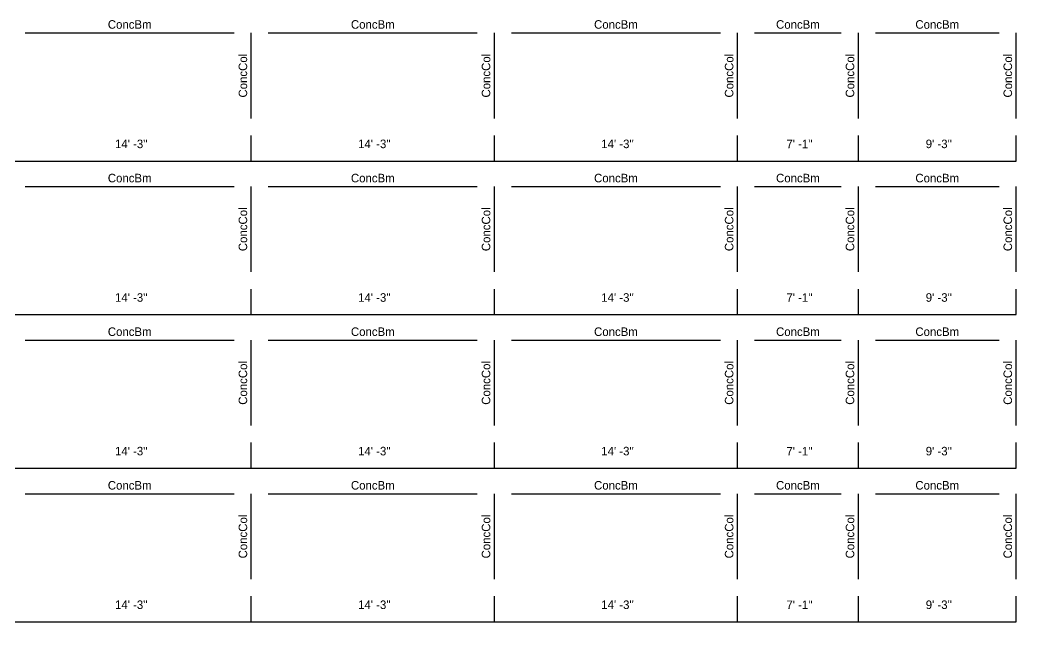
# Model space of a CAD drawing. Extents: x -38 to 2998, y -195 to 11529.
# Drawn here: x 2292 to 2998, y 1626 to 2061 of the extents above; entities that cross this region are included whole.
import ezdxf
from ezdxf.enums import TextEntityAlignment as Align

# ---------------------------------------------------------------- set-up
doc = ezdxf.new("R2010")
doc.units = 0
doc.header["$MEASUREMENT"] = 0
doc.layers.get('0').update_dxf_attribs({"linetype": 'CONTINUOUS'})
for name, color, linetype in [('CENTERLINES', 7, 'CONTINUOUS'), ('DIMENSIONS', 4, 'CONTINUOUS'), ('TEXT', 5, 'CONTINUOUS')]:
    doc.layers.add(name, color=color, linetype=linetype)
doc.dimstyles.get("Standard").update_dxf_attribs({"dimtxt": 0.18, "dimasz": 0.18, "dimexe": 0.18, "dimexo": 0.0625, "dimgap": 0.09, "dimtad": 0, "dimtih": 1, "dimtoh": 1, "dimdec": 4, "dimzin": 0, "dimtxsty": 'STANDARD', "dimcen": 0.09, "dimazin": 3, "dimtfac": 1, "dimtdec": 4, "dimtofl": 0, "dimtmove": 0, "dimatfit": 3, "dimtolj": 1, "dimtzin": 0})

# ---------------------------------------------------------------- blocks, each defined once
blk = doc.blocks.new('*D9637')
at = {"color": 1, "linetype": 'BYBLOCK'}
for points in [[(2288.73, 1642.77), (2287.67, 1641.71), (2280.25, 1634.29), (2279.19, 1633.23)], [(2459.73, 1642.77), (2458.67, 1641.71), (2451.25, 1634.29), (2450.19, 1633.23)]]:
    blk.add_solid(points, dxfattribs=at)
at = {"layer": 'DIMENSIONS', "color": 9, "linetype": 'BYBLOCK'}
for p, q in [((2283.96, 1638), (2283.96, 1656)), ((2454.96, 1638), (2454.96, 1656))]:
    blk.add_line(p, q, dxfattribs=at)
at = {"layer": 'DIMENSIONS', "color": 0, "linetype": 'BYBLOCK'}
blk.add_line((2283.96, 1638), (2454.96, 1638), dxfattribs=at)
at = {"layer": 'DIMENSIONS', "color": 0, "linetype": 'BYBLOCK', "insert": (2369.46, 1650), "char_height": 6, "attachment_point": 5}
blk.add_mtext("\\A1; 14' -3''", dxfattribs=at)
blk = doc.blocks.new('*D9638')
at = {"color": 1, "linetype": 'BYBLOCK'}
for points in [[(2459.73, 1642.77), (2458.67, 1641.71), (2451.25, 1634.29), (2450.19, 1633.23)], [(2630.73, 1642.77), (2629.67, 1641.71), (2622.25, 1634.29), (2621.19, 1633.23)]]:
    blk.add_solid(points, dxfattribs=at)
at = {"layer": 'DIMENSIONS', "color": 9, "linetype": 'BYBLOCK'}
for p, q in [((2454.96, 1638), (2454.96, 1656)), ((2625.96, 1638), (2625.96, 1656))]:
    blk.add_line(p, q, dxfattribs=at)
at = {"layer": 'DIMENSIONS', "color": 0, "linetype": 'BYBLOCK'}
blk.add_line((2454.96, 1638), (2625.96, 1638), dxfattribs=at)
at = {"layer": 'DIMENSIONS', "color": 0, "linetype": 'BYBLOCK', "insert": (2540.46, 1650), "char_height": 6, "attachment_point": 5}
blk.add_mtext("\\A1; 14' -3''", dxfattribs=at)
blk = doc.blocks.new('*D9639')
at = {"color": 1, "linetype": 'BYBLOCK'}
for points in [[(2630.73, 1642.77), (2629.67, 1641.71), (2622.25, 1634.29), (2621.19, 1633.23)], [(2801.73, 1642.77), (2800.67, 1641.71), (2793.25, 1634.29), (2792.19, 1633.23)]]:
    blk.add_solid(points, dxfattribs=at)
at = {"layer": 'DIMENSIONS', "color": 9, "linetype": 'BYBLOCK'}
for p, q in [((2625.96, 1638), (2625.96, 1656)), ((2796.96, 1638), (2796.96, 1656))]:
    blk.add_line(p, q, dxfattribs=at)
at = {"layer": 'DIMENSIONS', "color": 0, "linetype": 'BYBLOCK'}
blk.add_line((2625.96, 1638), (2796.96, 1638), dxfattribs=at)
at = {"layer": 'DIMENSIONS', "color": 0, "linetype": 'BYBLOCK', "insert": (2711.46, 1650), "char_height": 6, "attachment_point": 5}
blk.add_mtext("\\A1; 14' -3''", dxfattribs=at)
blk = doc.blocks.new('*D9640')
at = {"color": 1, "linetype": 'BYBLOCK'}
for points in [[(2801.73, 1642.77), (2800.67, 1641.71), (2793.25, 1634.29), (2792.19, 1633.23)], [(2886.73, 1642.77), (2885.67, 1641.71), (2878.24, 1634.29), (2877.18, 1633.23)]]:
    blk.add_solid(points, dxfattribs=at)
at = {"layer": 'DIMENSIONS', "color": 9, "linetype": 'BYBLOCK'}
for p, q in [((2796.96, 1638), (2796.96, 1656)), ((2881.96, 1638), (2881.96, 1656))]:
    blk.add_line(p, q, dxfattribs=at)
at = {"layer": 'DIMENSIONS', "color": 0, "linetype": 'BYBLOCK'}
blk.add_line((2796.96, 1638), (2881.96, 1638), dxfattribs=at)
at = {"layer": 'DIMENSIONS', "color": 0, "linetype": 'BYBLOCK', "insert": (2839.46, 1650), "char_height": 6, "attachment_point": 5}
blk.add_mtext("\\A1; 7' -1''", dxfattribs=at)
blk = doc.blocks.new('*D9641')
at = {"color": 1, "linetype": 'BYBLOCK'}
for points in [[(2886.73, 1642.77), (2885.67, 1641.71), (2878.24, 1634.29), (2877.18, 1633.23)], [(2997.73, 1642.77), (2996.67, 1641.71), (2989.24, 1634.29), (2988.18, 1633.23)]]:
    blk.add_solid(points, dxfattribs=at)
at = {"layer": 'DIMENSIONS', "color": 9, "linetype": 'BYBLOCK'}
for p, q in [((2881.96, 1638), (2881.96, 1656)), ((2992.96, 1638), (2992.96, 1656))]:
    blk.add_line(p, q, dxfattribs=at)
at = {"layer": 'DIMENSIONS', "color": 0, "linetype": 'BYBLOCK'}
blk.add_line((2881.96, 1638), (2992.96, 1638), dxfattribs=at)
at = {"layer": 'DIMENSIONS', "color": 0, "linetype": 'BYBLOCK', "insert": (2937.46, 1650), "char_height": 6, "attachment_point": 5}
blk.add_mtext("\\A1; 9' -3''", dxfattribs=at)
blk = doc.blocks.new('*D9658')
at = {"color": 1, "linetype": 'BYBLOCK'}
for points in [[(2288.73, 1750.77), (2287.67, 1749.71), (2280.25, 1742.29), (2279.19, 1741.23)], [(2459.73, 1750.77), (2458.67, 1749.71), (2451.25, 1742.29), (2450.19, 1741.23)]]:
    blk.add_solid(points, dxfattribs=at)
at = {"layer": 'DIMENSIONS', "color": 9, "linetype": 'BYBLOCK'}
for p, q in [((2283.96, 1746), (2283.96, 1764)), ((2454.96, 1746), (2454.96, 1764))]:
    blk.add_line(p, q, dxfattribs=at)
at = {"layer": 'DIMENSIONS', "color": 0, "linetype": 'BYBLOCK'}
blk.add_line((2283.96, 1746), (2454.96, 1746), dxfattribs=at)
at = {"layer": 'DIMENSIONS', "color": 0, "linetype": 'BYBLOCK', "insert": (2369.46, 1758), "char_height": 6, "attachment_point": 5}
blk.add_mtext("\\A1; 14' -3''", dxfattribs=at)
blk = doc.blocks.new('*D9659')
at = {"color": 1, "linetype": 'BYBLOCK'}
for points in [[(2459.73, 1750.77), (2458.67, 1749.71), (2451.25, 1742.29), (2450.19, 1741.23)], [(2630.73, 1750.77), (2629.67, 1749.71), (2622.25, 1742.29), (2621.19, 1741.23)]]:
    blk.add_solid(points, dxfattribs=at)
at = {"layer": 'DIMENSIONS', "color": 9, "linetype": 'BYBLOCK'}
for p, q in [((2454.96, 1746), (2454.96, 1764)), ((2625.96, 1746), (2625.96, 1764))]:
    blk.add_line(p, q, dxfattribs=at)
at = {"layer": 'DIMENSIONS', "color": 0, "linetype": 'BYBLOCK'}
blk.add_line((2454.96, 1746), (2625.96, 1746), dxfattribs=at)
at = {"layer": 'DIMENSIONS', "color": 0, "linetype": 'BYBLOCK', "insert": (2540.46, 1758), "char_height": 6, "attachment_point": 5}
blk.add_mtext("\\A1; 14' -3''", dxfattribs=at)
blk = doc.blocks.new('*D9660')
at = {"color": 1, "linetype": 'BYBLOCK'}
for points in [[(2630.73, 1750.77), (2629.67, 1749.71), (2622.25, 1742.29), (2621.19, 1741.23)], [(2801.73, 1750.77), (2800.67, 1749.71), (2793.25, 1742.29), (2792.19, 1741.23)]]:
    blk.add_solid(points, dxfattribs=at)
at = {"layer": 'DIMENSIONS', "color": 9, "linetype": 'BYBLOCK'}
for p, q in [((2625.96, 1746), (2625.96, 1764)), ((2796.96, 1746), (2796.96, 1764))]:
    blk.add_line(p, q, dxfattribs=at)
at = {"layer": 'DIMENSIONS', "color": 0, "linetype": 'BYBLOCK'}
blk.add_line((2625.96, 1746), (2796.96, 1746), dxfattribs=at)
at = {"layer": 'DIMENSIONS', "color": 0, "linetype": 'BYBLOCK', "insert": (2711.46, 1758), "char_height": 6, "attachment_point": 5}
blk.add_mtext("\\A1; 14' -3''", dxfattribs=at)
blk = doc.blocks.new('*D9661')
at = {"color": 1, "linetype": 'BYBLOCK'}
for points in [[(2801.73, 1750.77), (2800.67, 1749.71), (2793.25, 1742.29), (2792.19, 1741.23)], [(2886.73, 1750.77), (2885.67, 1749.71), (2878.24, 1742.29), (2877.18, 1741.23)]]:
    blk.add_solid(points, dxfattribs=at)
at = {"layer": 'DIMENSIONS', "color": 9, "linetype": 'BYBLOCK'}
for p, q in [((2796.96, 1746), (2796.96, 1764)), ((2881.96, 1746), (2881.96, 1764))]:
    blk.add_line(p, q, dxfattribs=at)
at = {"layer": 'DIMENSIONS', "color": 0, "linetype": 'BYBLOCK'}
blk.add_line((2796.96, 1746), (2881.96, 1746), dxfattribs=at)
at = {"layer": 'DIMENSIONS', "color": 0, "linetype": 'BYBLOCK', "insert": (2839.46, 1758), "char_height": 6, "attachment_point": 5}
blk.add_mtext("\\A1; 7' -1''", dxfattribs=at)
blk = doc.blocks.new('*D9662')
at = {"color": 1, "linetype": 'BYBLOCK'}
for points in [[(2886.73, 1750.77), (2885.67, 1749.71), (2878.24, 1742.29), (2877.18, 1741.23)], [(2997.73, 1750.77), (2996.67, 1749.71), (2989.24, 1742.29), (2988.18, 1741.23)]]:
    blk.add_solid(points, dxfattribs=at)
at = {"layer": 'DIMENSIONS', "color": 9, "linetype": 'BYBLOCK'}
for p, q in [((2881.96, 1746), (2881.96, 1764)), ((2992.96, 1746), (2992.96, 1764))]:
    blk.add_line(p, q, dxfattribs=at)
at = {"layer": 'DIMENSIONS', "color": 0, "linetype": 'BYBLOCK'}
blk.add_line((2881.96, 1746), (2992.96, 1746), dxfattribs=at)
at = {"layer": 'DIMENSIONS', "color": 0, "linetype": 'BYBLOCK', "insert": (2937.46, 1758), "char_height": 6, "attachment_point": 5}
blk.add_mtext("\\A1; 9' -3''", dxfattribs=at)
blk = doc.blocks.new('*D9679')
at = {"color": 1, "linetype": 'BYBLOCK'}
for points in [[(2288.73, 1858.77), (2287.67, 1857.71), (2280.25, 1850.29), (2279.19, 1849.23)], [(2459.73, 1858.77), (2458.67, 1857.71), (2451.25, 1850.29), (2450.19, 1849.23)]]:
    blk.add_solid(points, dxfattribs=at)
at = {"layer": 'DIMENSIONS', "color": 9, "linetype": 'BYBLOCK'}
for p, q in [((2283.96, 1854), (2283.96, 1872)), ((2454.96, 1854), (2454.96, 1872))]:
    blk.add_line(p, q, dxfattribs=at)
at = {"layer": 'DIMENSIONS', "color": 0, "linetype": 'BYBLOCK'}
blk.add_line((2283.96, 1854), (2454.96, 1854), dxfattribs=at)
at = {"layer": 'DIMENSIONS', "color": 0, "linetype": 'BYBLOCK', "insert": (2369.46, 1866), "char_height": 6, "attachment_point": 5}
blk.add_mtext("\\A1; 14' -3''", dxfattribs=at)
blk = doc.blocks.new('*D9680')
at = {"color": 1, "linetype": 'BYBLOCK'}
for points in [[(2459.73, 1858.77), (2458.67, 1857.71), (2451.25, 1850.29), (2450.19, 1849.23)], [(2630.73, 1858.77), (2629.67, 1857.71), (2622.25, 1850.29), (2621.19, 1849.23)]]:
    blk.add_solid(points, dxfattribs=at)
at = {"layer": 'DIMENSIONS', "color": 9, "linetype": 'BYBLOCK'}
for p, q in [((2454.96, 1854), (2454.96, 1872)), ((2625.96, 1854), (2625.96, 1872))]:
    blk.add_line(p, q, dxfattribs=at)
at = {"layer": 'DIMENSIONS', "color": 0, "linetype": 'BYBLOCK'}
blk.add_line((2454.96, 1854), (2625.96, 1854), dxfattribs=at)
at = {"layer": 'DIMENSIONS', "color": 0, "linetype": 'BYBLOCK', "insert": (2540.46, 1866), "char_height": 6, "attachment_point": 5}
blk.add_mtext("\\A1; 14' -3''", dxfattribs=at)
blk = doc.blocks.new('*D9681')
at = {"color": 1, "linetype": 'BYBLOCK'}
for points in [[(2630.73, 1858.77), (2629.67, 1857.71), (2622.25, 1850.29), (2621.19, 1849.23)], [(2801.73, 1858.77), (2800.67, 1857.71), (2793.25, 1850.29), (2792.19, 1849.23)]]:
    blk.add_solid(points, dxfattribs=at)
at = {"layer": 'DIMENSIONS', "color": 9, "linetype": 'BYBLOCK'}
for p, q in [((2625.96, 1854), (2625.96, 1872)), ((2796.96, 1854), (2796.96, 1872))]:
    blk.add_line(p, q, dxfattribs=at)
at = {"layer": 'DIMENSIONS', "color": 0, "linetype": 'BYBLOCK'}
blk.add_line((2625.96, 1854), (2796.96, 1854), dxfattribs=at)
at = {"layer": 'DIMENSIONS', "color": 0, "linetype": 'BYBLOCK', "insert": (2711.46, 1866), "char_height": 6, "attachment_point": 5}
blk.add_mtext("\\A1; 14' -3''", dxfattribs=at)
blk = doc.blocks.new('*D9682')
at = {"color": 1, "linetype": 'BYBLOCK'}
for points in [[(2801.73, 1858.77), (2800.67, 1857.71), (2793.25, 1850.29), (2792.19, 1849.23)], [(2886.73, 1858.77), (2885.67, 1857.71), (2878.24, 1850.29), (2877.18, 1849.23)]]:
    blk.add_solid(points, dxfattribs=at)
at = {"layer": 'DIMENSIONS', "color": 9, "linetype": 'BYBLOCK'}
for p, q in [((2796.96, 1854), (2796.96, 1872)), ((2881.96, 1854), (2881.96, 1872))]:
    blk.add_line(p, q, dxfattribs=at)
at = {"layer": 'DIMENSIONS', "color": 0, "linetype": 'BYBLOCK'}
blk.add_line((2796.96, 1854), (2881.96, 1854), dxfattribs=at)
at = {"layer": 'DIMENSIONS', "color": 0, "linetype": 'BYBLOCK', "insert": (2839.46, 1866), "char_height": 6, "attachment_point": 5}
blk.add_mtext("\\A1; 7' -1''", dxfattribs=at)
blk = doc.blocks.new('*D9683')
at = {"color": 1, "linetype": 'BYBLOCK'}
for points in [[(2886.73, 1858.77), (2885.67, 1857.71), (2878.24, 1850.29), (2877.18, 1849.23)], [(2997.73, 1858.77), (2996.67, 1857.71), (2989.24, 1850.29), (2988.18, 1849.23)]]:
    blk.add_solid(points, dxfattribs=at)
at = {"layer": 'DIMENSIONS', "color": 9, "linetype": 'BYBLOCK'}
for p, q in [((2881.96, 1854), (2881.96, 1872)), ((2992.96, 1854), (2992.96, 1872))]:
    blk.add_line(p, q, dxfattribs=at)
at = {"layer": 'DIMENSIONS', "color": 0, "linetype": 'BYBLOCK'}
blk.add_line((2881.96, 1854), (2992.96, 1854), dxfattribs=at)
at = {"layer": 'DIMENSIONS', "color": 0, "linetype": 'BYBLOCK', "insert": (2937.46, 1866), "char_height": 6, "attachment_point": 5}
blk.add_mtext("\\A1; 9' -3''", dxfattribs=at)
blk = doc.blocks.new('*D9700')
at = {"color": 1, "linetype": 'BYBLOCK'}
for points in [[(2288.73, 1966.77), (2287.67, 1965.71), (2280.25, 1958.29), (2279.19, 1957.23)], [(2459.73, 1966.77), (2458.67, 1965.71), (2451.25, 1958.29), (2450.19, 1957.23)]]:
    blk.add_solid(points, dxfattribs=at)
at = {"layer": 'DIMENSIONS', "color": 9, "linetype": 'BYBLOCK'}
for p, q in [((2283.96, 1962), (2283.96, 1980)), ((2454.96, 1962), (2454.96, 1980))]:
    blk.add_line(p, q, dxfattribs=at)
at = {"layer": 'DIMENSIONS', "color": 0, "linetype": 'BYBLOCK'}
blk.add_line((2283.96, 1962), (2454.96, 1962), dxfattribs=at)
at = {"layer": 'DIMENSIONS', "color": 0, "linetype": 'BYBLOCK', "insert": (2369.46, 1974), "char_height": 6, "attachment_point": 5}
blk.add_mtext("\\A1; 14' -3''", dxfattribs=at)
blk = doc.blocks.new('*D9701')
at = {"color": 1, "linetype": 'BYBLOCK'}
for points in [[(2459.73, 1966.77), (2458.67, 1965.71), (2451.25, 1958.29), (2450.19, 1957.23)], [(2630.73, 1966.77), (2629.67, 1965.71), (2622.25, 1958.29), (2621.19, 1957.23)]]:
    blk.add_solid(points, dxfattribs=at)
at = {"layer": 'DIMENSIONS', "color": 9, "linetype": 'BYBLOCK'}
for p, q in [((2454.96, 1962), (2454.96, 1980)), ((2625.96, 1962), (2625.96, 1980))]:
    blk.add_line(p, q, dxfattribs=at)
at = {"layer": 'DIMENSIONS', "color": 0, "linetype": 'BYBLOCK'}
blk.add_line((2454.96, 1962), (2625.96, 1962), dxfattribs=at)
at = {"layer": 'DIMENSIONS', "color": 0, "linetype": 'BYBLOCK', "insert": (2540.46, 1974), "char_height": 6, "attachment_point": 5}
blk.add_mtext("\\A1; 14' -3''", dxfattribs=at)
blk = doc.blocks.new('*D9702')
at = {"color": 1, "linetype": 'BYBLOCK'}
for points in [[(2630.73, 1966.77), (2629.67, 1965.71), (2622.25, 1958.29), (2621.19, 1957.23)], [(2801.73, 1966.77), (2800.67, 1965.71), (2793.25, 1958.29), (2792.19, 1957.23)]]:
    blk.add_solid(points, dxfattribs=at)
at = {"layer": 'DIMENSIONS', "color": 9, "linetype": 'BYBLOCK'}
for p, q in [((2625.96, 1962), (2625.96, 1980)), ((2796.96, 1962), (2796.96, 1980))]:
    blk.add_line(p, q, dxfattribs=at)
at = {"layer": 'DIMENSIONS', "color": 0, "linetype": 'BYBLOCK'}
blk.add_line((2625.96, 1962), (2796.96, 1962), dxfattribs=at)
at = {"layer": 'DIMENSIONS', "color": 0, "linetype": 'BYBLOCK', "insert": (2711.46, 1974), "char_height": 6, "attachment_point": 5}
blk.add_mtext("\\A1; 14' -3''", dxfattribs=at)
blk = doc.blocks.new('*D9703')
at = {"color": 1, "linetype": 'BYBLOCK'}
for points in [[(2801.73, 1966.77), (2800.67, 1965.71), (2793.25, 1958.29), (2792.19, 1957.23)], [(2886.73, 1966.77), (2885.67, 1965.71), (2878.24, 1958.29), (2877.18, 1957.23)]]:
    blk.add_solid(points, dxfattribs=at)
at = {"layer": 'DIMENSIONS', "color": 9, "linetype": 'BYBLOCK'}
for p, q in [((2796.96, 1962), (2796.96, 1980)), ((2881.96, 1962), (2881.96, 1980))]:
    blk.add_line(p, q, dxfattribs=at)
at = {"layer": 'DIMENSIONS', "color": 0, "linetype": 'BYBLOCK'}
blk.add_line((2796.96, 1962), (2881.96, 1962), dxfattribs=at)
at = {"layer": 'DIMENSIONS', "color": 0, "linetype": 'BYBLOCK', "insert": (2839.46, 1974), "char_height": 6, "attachment_point": 5}
blk.add_mtext("\\A1; 7' -1''", dxfattribs=at)
blk = doc.blocks.new('*D9704')
at = {"color": 1, "linetype": 'BYBLOCK'}
for points in [[(2886.73, 1966.77), (2885.67, 1965.71), (2878.24, 1958.29), (2877.18, 1957.23)], [(2997.73, 1966.77), (2996.67, 1965.71), (2989.24, 1958.29), (2988.18, 1957.23)]]:
    blk.add_solid(points, dxfattribs=at)
at = {"layer": 'DIMENSIONS', "color": 9, "linetype": 'BYBLOCK'}
for p, q in [((2881.96, 1962), (2881.96, 1980)), ((2992.96, 1962), (2992.96, 1980))]:
    blk.add_line(p, q, dxfattribs=at)
at = {"layer": 'DIMENSIONS', "color": 0, "linetype": 'BYBLOCK'}
blk.add_line((2881.96, 1962), (2992.96, 1962), dxfattribs=at)
at = {"layer": 'DIMENSIONS', "color": 0, "linetype": 'BYBLOCK', "insert": (2937.46, 1974), "char_height": 6, "attachment_point": 5}
blk.add_mtext("\\A1; 9' -3''", dxfattribs=at)

msp = doc.modelspace()

# ---------------------------------------------------------------- linework, layer by layer
at = {"layer": 'CENTERLINES', "color": 0, "linetype": 'CONTINUOUS'}
for p, q in [((2295.96, 2052), (2442.96, 2052)), ((2454.96, 1992), (2454.96, 2052)), ((2466.96, 2052), (2613.96, 2052)), ((2625.96, 1992), (2625.96, 2052)), ((2637.96, 2052), (2784.96, 2052)), ((2796.96, 1992), (2796.96, 2052)), ((2808.96, 2052), (2869.956, 2052)), ((2881.956, 1992), (2881.956, 2052)), ((2893.956, 2052), (2980.956, 2052)), ((2992.956, 1992), (2992.956, 2052)), ((2295.96, 1944), (2442.96, 1944)), ((2454.96, 1884), (2454.96, 1944)), ((2466.96, 1944), (2613.96, 1944)), ((2625.96, 1884), (2625.96, 1944)), ((2637.96, 1944), (2784.96, 1944)), ((2796.96, 1884), (2796.96, 1944)), ((2808.96, 1944), (2869.956, 1944)), ((2881.956, 1884), (2881.956, 1944)), ((2893.956, 1944), (2980.956, 1944)), ((2992.956, 1884), (2992.956, 1944)), ((2295.96, 1836), (2442.96, 1836)), ((2454.96, 1776), (2454.96, 1836)), ((2466.96, 1836), (2613.96, 1836)), ((2625.96, 1776), (2625.96, 1836)), ((2637.96, 1836), (2784.96, 1836)), ((2796.96, 1776), (2796.96, 1836)), ((2808.96, 1836), (2869.956, 1836)), ((2881.956, 1776), (2881.956, 1836)), ((2893.956, 1836), (2980.956, 1836)), ((2992.956, 1776), (2992.956, 1836)), ((2295.96, 1728), (2442.96, 1728)), ((2454.96, 1668), (2454.96, 1728)), ((2466.96, 1728), (2613.96, 1728)), ((2625.96, 1668), (2625.96, 1728)), ((2637.96, 1728), (2784.96, 1728)), ((2796.96, 1668), (2796.96, 1728)), ((2808.96, 1728), (2869.956, 1728)), ((2881.956, 1668), (2881.956, 1728)), ((2893.956, 1728), (2980.956, 1728)), ((2992.956, 1668), (2992.956, 1728))]:
    msp.add_line(p, q, dxfattribs=at)

# ---------------------------------------------------------------- texts
at = {"layer": 'TEXT', "color": 0}
for p in [(2369.46, 2058), (2540.46, 2058), (2711.46, 2058), (2839.458, 2058), (2937.456, 2058), (2369.46, 1950), (2540.46, 1950), (2711.46, 1950), (2839.458, 1950), (2937.456, 1950), (2369.46, 1842), (2540.46, 1842), (2711.46, 1842), (2839.458, 1842), (2937.456, 1842), (2369.46, 1734), (2540.46, 1734), (2711.46, 1734), (2839.458, 1734), (2937.456, 1734)]:
    msp.add_text('ConcBm', height=6, dxfattribs=at).set_placement(p, align=Align.MIDDLE)
for p in [(2448.96, 2022), (2619.96, 2022), (2790.96, 2022), (2875.956, 2022), (2986.956, 2022), (2448.96, 1914), (2619.96, 1914), (2790.96, 1914), (2875.956, 1914), (2986.956, 1914), (2448.96, 1806), (2619.96, 1806), (2790.96, 1806), (2875.956, 1806), (2986.956, 1806), (2448.96, 1698), (2619.96, 1698), (2790.96, 1698), (2875.956, 1698), (2986.956, 1698)]:
    msp.add_text('ConcCol', height=6, rotation=90, dxfattribs=at).set_placement(p, align=Align.MIDDLE)

# ---------------------------------------------------------------- dimensions: what is measured, and where the dimension line sits
at = {"layer": 'DIMENSIONS'}
for base, p1, p2, picture, middle in [((2454.96, 1962), (2283.96, 1950), (2454.96, 1950), '*D9700', (2369.46, 1950)), ((2625.96, 1962), (2454.96, 1950), (2625.96, 1950), '*D9701', (2540.46, 1950)), ((2796.96, 1962), (2625.96, 1950), (2796.96, 1950), '*D9702', (2711.46, 1950)), ((2881.956, 1962), (2796.96, 1950), (2881.956, 1950), '*D9703', (2839.458, 1950)), ((2992.956, 1962), (2881.956, 1950), (2992.956, 1950), '*D9704', (2937.456, 1950)), ((2454.96, 1854), (2283.96, 1842), (2454.96, 1842), '*D9679', (2369.46, 1842)), ((2625.96, 1854), (2454.96, 1842), (2625.96, 1842), '*D9680', (2540.46, 1842)), ((2796.96, 1854), (2625.96, 1842), (2796.96, 1842), '*D9681', (2711.46, 1842)), ((2881.956, 1854), (2796.96, 1842), (2881.956, 1842), '*D9682', (2839.458, 1842)), ((2992.956, 1854), (2881.956, 1842), (2992.956, 1842), '*D9683', (2937.456, 1842)), ((2454.96, 1746), (2283.96, 1734), (2454.96, 1734), '*D9658', (2369.46, 1734)), ((2625.96, 1746), (2454.96, 1734), (2625.96, 1734), '*D9659', (2540.46, 1734)), ((2796.96, 1746), (2625.96, 1734), (2796.96, 1734), '*D9660', (2711.46, 1734)), ((2881.956, 1746), (2796.96, 1734), (2881.956, 1734), '*D9661', (2839.458, 1734)), ((2992.956, 1746), (2881.956, 1734), (2992.956, 1734), '*D9662', (2937.456, 1734)), ((2454.96, 1638), (2283.96, 1626), (2454.96, 1626), '*D9637', (2369.46, 1626)), ((2625.96, 1638), (2454.96, 1626), (2625.96, 1626), '*D9638', (2540.46, 1626)), ((2796.96, 1638), (2625.96, 1626), (2796.96, 1626), '*D9639', (2711.46, 1626)), ((2881.956, 1638), (2796.96, 1626), (2881.956, 1626), '*D9640', (2839.458, 1626)), ((2992.956, 1638), (2881.956, 1626), (2992.956, 1626), '*D9641', (2937.456, 1626))]:
    dim = msp.add_linear_dim(base=base, p1=p1, p2=p2, dimstyle='STANDARD', dxfattribs=at)
    dim.commit()
    dim.dimension.update_dxf_attribs({"geometry": picture, "text_midpoint": middle})

doc.saveas('drawing.dxf')
